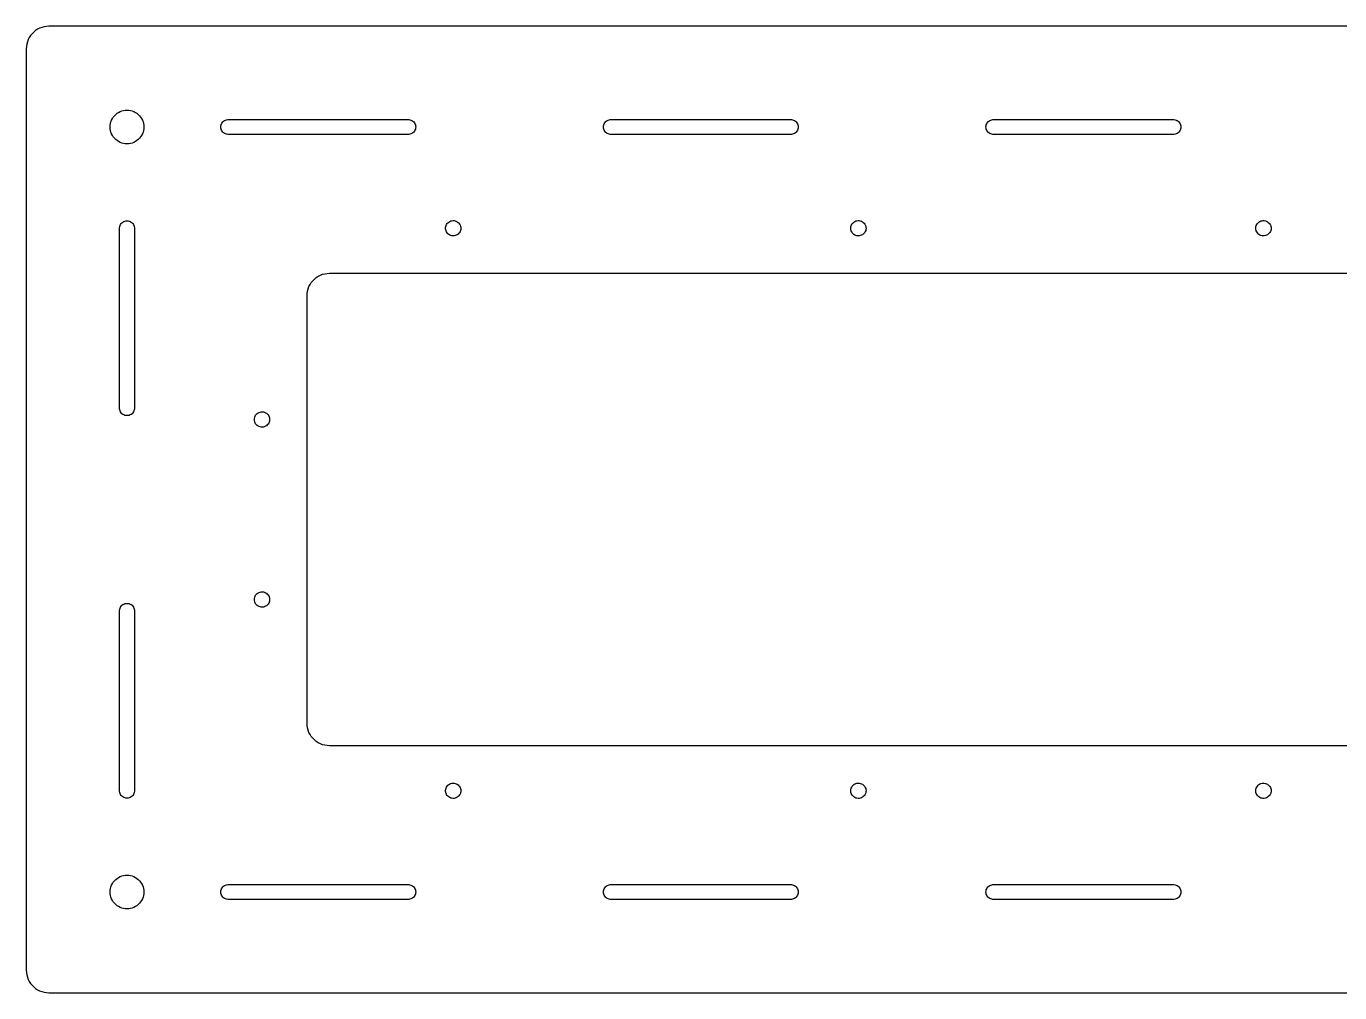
# Model space of a CAD drawing. Header units: metres. Extents: x -320 to 320, y -107 to 107.
# Drawn here: x -319.9 to -28, y -107.4 to 107.4 of the extents above; entities that cross this region are included whole.
import ezdxf

# ---------------------------------------------------------------- set-up
doc = ezdxf.new("R2010")
doc.units = ezdxf.units.M

msp = doc.modelspace()

# ---------------------------------------------------------------- linework, layer by layer
for p, q in [((-318.92, 105.314), (-319.205, 104.875)), ((-318.591, 105.721), (-318.92, 105.314)), ((-318.221, 106.091), (-318.591, 105.721)), ((-317.814, 106.42), (-318.221, 106.091)), ((-317.375, 106.705), (-317.814, 106.42)), ((-316.909, 106.943), (-317.375, 106.705)), ((-316.42, 107.13), (-316.909, 106.943)), ((-315.915, 107.266), (-316.42, 107.13)), ((-315.398, 107.348), (-315.915, 107.266)), ((-314.875, 107.375), (-315.398, 107.348)), ((314.875, 107.375), (-314.875, 107.375)), ((-319.848, 102.898), (-319.875, 102.375)), ((-319.875, 102.375), (-319.875, -102.375)), ((-319.766, 103.415), (-319.848, 102.898)), ((-319.63, 103.92), (-319.766, 103.415)), ((-319.443, 104.409), (-319.63, 103.92)), ((-319.205, 104.875), (-319.443, 104.409)), ((-300.287, 87.5092), (-300.009, 87.7868)), ((-300.009, 87.7868), (-299.704, 88.0338)), ((-299.704, 88.0338), (-299.375, 88.2476)), ((-299.375, 88.2476), (-299.025, 88.4258)), ((-299.025, 88.4258), (-298.659, 88.5665)), ((-298.659, 88.5665), (-298.28, 88.668)), ((-298.28, 88.668), (-297.892, 88.7294)), ((-297.892, 88.7294), (-297.5, 88.75)), ((-297.5, 88.75), (-297.108, 88.7294)), ((-297.108, 88.7294), (-296.72, 88.668)), ((-296.72, 88.668), (-296.341, 88.5665)), ((-296.341, 88.5665), (-295.975, 88.4258)), ((-295.975, 88.4258), (-295.625, 88.2476)), ((-295.625, 88.2476), (-295.296, 88.0338)), ((-295.296, 88.0338), (-294.991, 87.7868)), ((-294.991, 87.7868), (-294.713, 87.5092)), ((-301.25, 85), (-301.229, 85.392)), ((-301.229, 84.608), (-301.25, 85)), ((-301.229, 85.392), (-301.168, 85.7797)), ((-301.168, 85.7797), (-301.066, 86.1588)), ((-301.066, 86.1588), (-300.926, 86.5253)), ((-300.926, 86.5253), (-300.748, 86.875)), ((-300.748, 86.875), (-300.534, 87.2042)), ((-300.534, 87.2042), (-300.287, 87.5092)), ((-294.713, 87.5092), (-294.466, 87.2042)), ((-294.466, 87.2042), (-294.252, 86.875)), ((-294.252, 86.875), (-294.074, 86.5253)), ((-294.074, 86.5253), (-293.934, 86.1588)), ((-293.934, 86.1588), (-293.832, 85.7797)), ((-293.832, 85.7797), (-293.771, 85.392)), ((-293.771, 85.392), (-293.75, 85)), ((-293.75, 85), (-293.771, 84.608)), ((-276.65, 85), (-276.632, 85.2459)), ((-276.632, 84.7541), (-276.65, 85)), ((-276.632, 85.2459), (-276.577, 85.4863)), ((-276.577, 84.5137), (-276.632, 84.7541)), ((-276.577, 85.4863), (-276.487, 85.7159)), ((-276.487, 85.7159), (-276.363, 85.9295)), ((-276.363, 85.9295), (-276.21, 86.1223)), ((-276.21, 86.1223), (-276.029, 86.29)), ((-276.029, 86.29), (-275.825, 86.4289)), ((-275.825, 86.4289), (-275.603, 86.5359)), ((-275.603, 86.5359), (-275.367, 86.6086)), ((-275.367, 86.6086), (-275.123, 86.6454)), ((-275.123, 86.6454), (-234.877, 86.6454)), ((-234.877, 86.6454), (-234.633, 86.6086)), ((-234.633, 86.6086), (-234.397, 86.5359)), ((-234.397, 86.5359), (-234.175, 86.4289)), ((-234.175, 86.4289), (-233.971, 86.29)), ((-233.971, 86.29), (-233.79, 86.1223)), ((-233.79, 86.1223), (-233.637, 85.9295)), ((-233.637, 85.9295), (-233.513, 85.7159)), ((-233.513, 85.7159), (-233.423, 85.4863)), ((-233.423, 85.4863), (-233.368, 85.2459)), ((-233.368, 84.7541), (-233.423, 84.5137)), ((-233.368, 85.2459), (-233.35, 85)), ((-233.35, 85), (-233.368, 84.7541)), ((-191.65, 85), (-191.632, 85.2459)), ((-191.632, 84.7541), (-191.65, 85)), ((-191.632, 85.2459), (-191.577, 85.4863)), ((-191.577, 84.5137), (-191.632, 84.7541)), ((-191.577, 85.4863), (-191.487, 85.7159)), ((-191.487, 85.7159), (-191.363, 85.9295)), ((-191.363, 85.9295), (-191.21, 86.1223)), ((-191.21, 86.1223), (-191.029, 86.29)), ((-191.029, 86.29), (-190.825, 86.4289)), ((-190.825, 86.4289), (-190.603, 86.5359)), ((-190.603, 86.5359), (-190.367, 86.6086)), ((-190.367, 86.6086), (-190.123, 86.6454)), ((-190.123, 86.6454), (-149.877, 86.6454)), ((-149.877, 86.6454), (-149.633, 86.6086)), ((-149.633, 86.6086), (-149.397, 86.5359)), ((-149.397, 86.5359), (-149.175, 86.4289)), ((-149.175, 86.4289), (-148.971, 86.29)), ((-148.971, 86.29), (-148.79, 86.1223)), ((-148.79, 86.1223), (-148.637, 85.9295)), ((-148.637, 85.9295), (-148.513, 85.7159)), ((-148.513, 85.7159), (-148.423, 85.4863)), ((-148.423, 85.4863), (-148.368, 85.2459)), ((-148.368, 84.7541), (-148.423, 84.5137)), ((-148.368, 85.2459), (-148.35, 85)), ((-148.35, 85), (-148.368, 84.7541)), ((-106.65, 85), (-106.632, 85.2459)), ((-106.632, 84.7541), (-106.65, 85)), ((-106.632, 85.2459), (-106.577, 85.4863)), ((-106.577, 84.5137), (-106.632, 84.7541)), ((-106.577, 85.4863), (-106.487, 85.7159)), ((-106.487, 85.7159), (-106.363, 85.9295)), ((-106.363, 85.9295), (-106.21, 86.1223)), ((-106.21, 86.1223), (-106.029, 86.29)), ((-106.029, 86.29), (-105.825, 86.4289)), ((-105.825, 86.4289), (-105.603, 86.5359)), ((-105.603, 86.5359), (-105.367, 86.6086)), ((-105.367, 86.6086), (-105.123, 86.6454)), ((-105.123, 86.6454), (-64.8767, 86.6454)), ((-64.8767, 86.6454), (-64.6328, 86.6086)), ((-64.6328, 86.6086), (-64.3972, 86.5359)), ((-64.3972, 86.5359), (-64.175, 86.4289)), ((-64.175, 86.4289), (-63.9712, 86.29)), ((-63.9712, 86.29), (-63.7905, 86.1223)), ((-63.7905, 86.1223), (-63.6367, 85.9295)), ((-63.6367, 85.9295), (-63.5134, 85.7159)), ((-63.5134, 85.7159), (-63.4233, 85.4863)), ((-63.4233, 85.4863), (-63.3684, 85.2459)), ((-63.3684, 84.7541), (-63.4233, 84.5137)), ((-63.3684, 85.2459), (-63.35, 85)), ((-63.35, 85), (-63.3684, 84.7541)), ((-301.168, 84.2203), (-301.229, 84.608)), ((-301.066, 83.8412), (-301.168, 84.2203)), ((-300.926, 83.4747), (-301.066, 83.8412)), ((-300.748, 83.125), (-300.926, 83.4747)), ((-300.534, 82.7958), (-300.748, 83.125)), ((-300.287, 82.4908), (-300.534, 82.7958)), ((-300.009, 82.2132), (-300.287, 82.4908)), ((-299.704, 81.9662), (-300.009, 82.2132)), ((-299.375, 81.7524), (-299.704, 81.9662)), ((-299.025, 81.5742), (-299.375, 81.7524)), ((-295.625, 81.7524), (-295.975, 81.5742)), ((-295.296, 81.9662), (-295.625, 81.7524)), ((-294.991, 82.2132), (-295.296, 81.9662)), ((-294.713, 82.4908), (-294.991, 82.2132)), ((-294.466, 82.7958), (-294.713, 82.4908)), ((-294.252, 83.125), (-294.466, 82.7958)), ((-294.074, 83.4747), (-294.252, 83.125)), ((-293.934, 83.8412), (-294.074, 83.4747)), ((-293.832, 84.2203), (-293.934, 83.8412)), ((-293.771, 84.608), (-293.832, 84.2203)), ((-276.487, 84.2841), (-276.577, 84.5137)), ((-276.363, 84.0705), (-276.487, 84.2841)), ((-276.21, 83.8777), (-276.363, 84.0705)), ((-276.029, 83.71), (-276.21, 83.8777)), ((-275.825, 83.5711), (-276.029, 83.71)), ((-275.603, 83.4641), (-275.825, 83.5711)), ((-275.367, 83.3914), (-275.603, 83.4641)), ((-275.123, 83.3546), (-275.367, 83.3914)), ((-234.877, 83.3546), (-275.123, 83.3546)), ((-234.633, 83.3914), (-234.877, 83.3546)), ((-234.397, 83.4641), (-234.633, 83.3914)), ((-234.175, 83.5711), (-234.397, 83.4641)), ((-233.971, 83.71), (-234.175, 83.5711)), ((-233.79, 83.8777), (-233.971, 83.71)), ((-233.637, 84.0705), (-233.79, 83.8777)), ((-233.513, 84.2841), (-233.637, 84.0705)), ((-233.423, 84.5137), (-233.513, 84.2841)), ((-191.487, 84.2841), (-191.577, 84.5137)), ((-191.363, 84.0705), (-191.487, 84.2841)), ((-191.21, 83.8777), (-191.363, 84.0705)), ((-191.029, 83.71), (-191.21, 83.8777)), ((-190.825, 83.5711), (-191.029, 83.71)), ((-190.603, 83.4641), (-190.825, 83.5711)), ((-190.367, 83.3914), (-190.603, 83.4641)), ((-190.123, 83.3546), (-190.367, 83.3914)), ((-149.877, 83.3546), (-190.123, 83.3546)), ((-149.633, 83.3914), (-149.877, 83.3546)), ((-149.397, 83.4641), (-149.633, 83.3914)), ((-149.175, 83.5711), (-149.397, 83.4641)), ((-148.971, 83.71), (-149.175, 83.5711)), ((-148.79, 83.8777), (-148.971, 83.71)), ((-148.637, 84.0705), (-148.79, 83.8777)), ((-148.513, 84.2841), (-148.637, 84.0705)), ((-148.423, 84.5137), (-148.513, 84.2841)), ((-106.487, 84.2841), (-106.577, 84.5137)), ((-106.363, 84.0705), (-106.487, 84.2841)), ((-106.21, 83.8777), (-106.363, 84.0705)), ((-106.029, 83.71), (-106.21, 83.8777)), ((-105.825, 83.5711), (-106.029, 83.71)), ((-105.603, 83.4641), (-105.825, 83.5711)), ((-105.367, 83.3914), (-105.603, 83.4641)), ((-105.123, 83.3546), (-105.367, 83.3914)), ((-64.8767, 83.3546), (-105.123, 83.3546)), ((-64.6328, 83.3914), (-64.8767, 83.3546)), ((-64.3972, 83.4641), (-64.6328, 83.3914)), ((-64.175, 83.5711), (-64.3972, 83.4641)), ((-63.9712, 83.71), (-64.175, 83.5711)), ((-63.7905, 83.8777), (-63.9712, 83.71)), ((-63.6367, 84.0705), (-63.7905, 83.8777)), ((-63.5134, 84.2841), (-63.6367, 84.0705)), ((-63.4233, 84.5137), (-63.5134, 84.2841)), ((-298.659, 81.4335), (-299.025, 81.5742)), ((-298.28, 81.3319), (-298.659, 81.4335)), ((-297.892, 81.2705), (-298.28, 81.3319)), ((-297.5, 81.25), (-297.892, 81.2705)), ((-297.108, 81.2705), (-297.5, 81.25)), ((-296.72, 81.3319), (-297.108, 81.2705)), ((-296.341, 81.4335), (-296.72, 81.3319)), ((-295.975, 81.5742), (-296.341, 81.4335)), ((-299.145, 62.6233), (-299.109, 62.8672)), ((-299.145, 22.3767), (-299.145, 62.6233)), ((-299.109, 62.8672), (-299.036, 63.1028)), ((-299.036, 63.1028), (-298.929, 63.325)), ((-298.929, 63.325), (-298.79, 63.5287)), ((-298.79, 63.5287), (-298.622, 63.7095)), ((-298.622, 63.7095), (-298.429, 63.8633)), ((-298.429, 63.8633), (-298.216, 63.9866)), ((-298.216, 63.9866), (-297.986, 64.0767)), ((-297.986, 64.0767), (-297.746, 64.1316)), ((-297.746, 64.1316), (-297.5, 64.15)), ((-297.5, 64.15), (-297.254, 64.1316)), ((-297.254, 64.1316), (-297.014, 64.0767)), ((-297.014, 64.0767), (-296.784, 63.9866)), ((-296.784, 63.9866), (-296.571, 63.8633)), ((-296.571, 63.8633), (-296.378, 63.7095)), ((-296.378, 63.7095), (-296.21, 63.5287)), ((-296.21, 63.5287), (-296.071, 63.325)), ((-296.071, 63.325), (-295.964, 63.1028)), ((-295.964, 63.1028), (-295.891, 62.8672)), ((-295.891, 62.8672), (-295.855, 62.6233)), ((-295.855, 62.6233), (-295.855, 22.3767)), ((-226.695, 62.6241), (-226.659, 62.8696)), ((-226.695, 62.3759), (-226.695, 62.6241)), ((-226.659, 62.1304), (-226.695, 62.3759)), ((-226.659, 62.8696), (-226.588, 63.1073)), ((-226.588, 61.8927), (-226.659, 62.1304)), ((-226.588, 63.1073), (-226.482, 63.332)), ((-226.482, 61.668), (-226.588, 61.8927)), ((-226.482, 63.332), (-226.346, 63.539)), ((-226.346, 61.461), (-226.482, 61.668)), ((-226.346, 63.539), (-226.18, 63.7238)), ((-226.18, 61.2762), (-226.346, 61.461)), ((-226.18, 63.7238), (-225.989, 63.8826)), ((-225.989, 63.8826), (-225.777, 64.0119)), ((-225.777, 64.0119), (-225.549, 64.1089)), ((-225.549, 64.1089), (-225.309, 64.1717)), ((-225.309, 64.1717), (-225.062, 64.1989)), ((-225.062, 64.1989), (-224.814, 64.1898)), ((-224.814, 64.1898), (-224.57, 64.1447)), ((-224.57, 64.1447), (-224.335, 64.0646)), ((-224.335, 64.0646), (-224.114, 63.9511)), ((-224.114, 63.9511), (-223.913, 63.8067)), ((-223.913, 63.8067), (-223.734, 63.6344)), ((-223.734, 61.3656), (-223.913, 61.1933)), ((-223.734, 63.6344), (-223.582, 63.438)), ((-223.582, 61.562), (-223.734, 61.3656)), ((-223.582, 63.438), (-223.461, 63.2216)), ((-223.461, 61.7784), (-223.582, 61.562)), ((-223.461, 63.2216), (-223.372, 62.9898)), ((-223.372, 62.0102), (-223.461, 61.7784)), ((-223.372, 62.9898), (-223.318, 62.7475)), ((-223.318, 62.2525), (-223.372, 62.0102)), ((-223.318, 62.7475), (-223.3, 62.5)), ((-223.3, 62.5), (-223.318, 62.2525)), ((-136.695, 62.6241), (-136.659, 62.8696)), ((-136.695, 62.3759), (-136.695, 62.6241)), ((-136.659, 62.1304), (-136.695, 62.3759)), ((-136.659, 62.8696), (-136.588, 63.1073)), ((-136.588, 61.8927), (-136.659, 62.1304)), ((-136.588, 63.1073), (-136.482, 63.332)), ((-136.482, 61.668), (-136.588, 61.8927)), ((-136.482, 63.332), (-136.346, 63.539)), ((-136.346, 61.461), (-136.482, 61.668)), ((-136.346, 63.539), (-136.18, 63.7238)), ((-136.18, 61.2762), (-136.346, 61.461)), ((-136.18, 63.7238), (-135.989, 63.8826)), ((-135.989, 63.8826), (-135.777, 64.0119)), ((-135.777, 64.0119), (-135.549, 64.1089)), ((-135.549, 64.1089), (-135.309, 64.1717)), ((-135.309, 64.1717), (-135.062, 64.1989)), ((-135.062, 64.1989), (-134.814, 64.1898)), ((-134.814, 64.1898), (-134.57, 64.1447)), ((-134.57, 64.1447), (-134.335, 64.0646)), ((-134.335, 64.0646), (-134.114, 63.9511)), ((-134.114, 63.9511), (-133.913, 63.8067)), ((-133.913, 63.8067), (-133.734, 63.6344)), ((-133.734, 61.3656), (-133.913, 61.1933)), ((-133.734, 63.6344), (-133.582, 63.438)), ((-133.582, 61.562), (-133.734, 61.3656)), ((-133.582, 63.438), (-133.461, 63.2216)), ((-133.461, 61.7784), (-133.582, 61.562)), ((-133.461, 63.2216), (-133.372, 62.9898)), ((-133.372, 62.0102), (-133.461, 61.7784)), ((-133.372, 62.9898), (-133.318, 62.7475)), ((-133.318, 62.2525), (-133.372, 62.0102)), ((-133.318, 62.7475), (-133.3, 62.5)), ((-133.3, 62.5), (-133.318, 62.2525)), ((-46.6955, 62.6241), (-46.6593, 62.8696)), ((-46.6955, 62.3759), (-46.6955, 62.6241)), ((-46.6593, 62.1304), (-46.6955, 62.3759)), ((-46.6593, 62.8696), (-46.5878, 63.1073)), ((-46.5878, 61.8927), (-46.6593, 62.1304)), ((-46.5878, 63.1073), (-46.4825, 63.332)), ((-46.4825, 61.668), (-46.5878, 61.8927)), ((-46.4825, 63.332), (-46.3455, 63.539)), ((-46.3455, 61.461), (-46.4825, 61.668)), ((-46.3455, 63.539), (-46.1799, 63.7238)), ((-46.1799, 61.2762), (-46.3455, 61.461)), ((-46.1799, 63.7238), (-45.9892, 63.8826)), ((-45.9892, 63.8826), (-45.7773, 64.0119)), ((-45.7773, 64.0119), (-45.5489, 64.1089)), ((-45.5489, 64.1089), (-45.3088, 64.1717)), ((-45.3088, 64.1717), (-45.0621, 64.1989)), ((-45.0621, 64.1989), (-44.8141, 64.1898)), ((-44.8141, 64.1898), (-44.57, 64.1447)), ((-44.57, 64.1447), (-44.3351, 64.0646)), ((-44.3351, 64.0646), (-44.1144, 63.9511)), ((-44.1144, 63.9511), (-43.9126, 63.8067)), ((-43.9126, 63.8067), (-43.7339, 63.6344)), ((-43.7339, 61.3656), (-43.9126, 61.1933)), ((-43.7339, 63.6344), (-43.5822, 63.438)), ((-43.5822, 61.562), (-43.7339, 61.3656)), ((-43.5822, 63.438), (-43.4607, 63.2216)), ((-43.4607, 61.7784), (-43.5822, 61.562)), ((-43.4607, 63.2216), (-43.3721, 62.9898)), ((-43.3721, 62.0102), (-43.4607, 61.7784)), ((-43.3721, 62.9898), (-43.3181, 62.7475)), ((-43.3181, 62.2525), (-43.3721, 62.0102)), ((-43.3181, 62.7475), (-43.3, 62.5)), ((-43.3, 62.5), (-43.3181, 62.2525)), ((-225.989, 61.1174), (-226.18, 61.2762)), ((-225.777, 60.9881), (-225.989, 61.1174)), ((-225.549, 60.8911), (-225.777, 60.9881)), ((-225.309, 60.8283), (-225.549, 60.8911)), ((-225.062, 60.8011), (-225.309, 60.8283)), ((-224.814, 60.8102), (-225.062, 60.8011)), ((-224.57, 60.8553), (-224.814, 60.8102)), ((-224.335, 60.9354), (-224.57, 60.8553)), ((-224.114, 61.0489), (-224.335, 60.9354)), ((-223.913, 61.1933), (-224.114, 61.0489)), ((-135.989, 61.1174), (-136.18, 61.2762)), ((-135.777, 60.9881), (-135.989, 61.1174)), ((-135.549, 60.8911), (-135.777, 60.9881)), ((-135.309, 60.8283), (-135.549, 60.8911)), ((-135.062, 60.8011), (-135.309, 60.8283)), ((-134.814, 60.8102), (-135.062, 60.8011)), ((-134.57, 60.8553), (-134.814, 60.8102)), ((-134.335, 60.9354), (-134.57, 60.8553)), ((-134.114, 61.0489), (-134.335, 60.9354)), ((-133.913, 61.1933), (-134.114, 61.0489)), ((-45.9892, 61.1174), (-46.1799, 61.2762)), ((-45.7773, 60.9881), (-45.9892, 61.1174)), ((-45.5489, 60.8911), (-45.7773, 60.9881)), ((-45.3088, 60.8283), (-45.5489, 60.8911)), ((-45.0621, 60.8011), (-45.3088, 60.8283)), ((-44.8141, 60.8102), (-45.0621, 60.8011)), ((-44.57, 60.8553), (-44.8141, 60.8102)), ((-44.3351, 60.9354), (-44.57, 60.8553)), ((-44.1144, 61.0489), (-44.3351, 60.9354)), ((-43.9126, 61.1933), (-44.1144, 61.0489)), ((-257.068, 49.5337), (-256.83, 50)), ((-256.83, 50), (-256.545, 50.4389)), ((-256.545, 50.4389), (-256.216, 50.8457)), ((-256.216, 50.8457), (-255.846, 51.2157)), ((-255.846, 51.2157), (-255.439, 51.5451)), ((-255.439, 51.5451), (-255, 51.8301)), ((-255, 51.8301), (-254.534, 52.0677)), ((-254.534, 52.0677), (-254.045, 52.2553)), ((-254.045, 52.2553), (-253.54, 52.3907)), ((-253.54, 52.3907), (-253.023, 52.4726)), ((-253.023, 52.4726), (-252.5, 52.5)), ((-252.5, 52.5), (252.5, 52.5)), ((-257.5, 47.5), (-257.473, 48.0226)), ((-257.5, -47.5), (-257.5, 47.5)), ((-257.473, 48.0226), (-257.391, 48.5396)), ((-257.391, 48.5396), (-257.255, 49.0451)), ((-257.255, 49.0451), (-257.068, 49.5337)), ((-299.109, 22.1328), (-299.145, 22.3767)), ((-299.036, 21.8972), (-299.109, 22.1328)), ((-298.929, 21.675), (-299.036, 21.8972)), ((-298.79, 21.4712), (-298.929, 21.675)), ((-298.622, 21.2905), (-298.79, 21.4712)), ((-298.429, 21.1367), (-298.622, 21.2905)), ((-298.216, 21.0134), (-298.429, 21.1367)), ((-297.986, 20.9233), (-298.216, 21.0134)), ((-297.746, 20.8684), (-297.986, 20.9233)), ((-297.5, 20.85), (-297.746, 20.8684)), ((-297.254, 20.8684), (-297.5, 20.85)), ((-297.014, 20.9233), (-297.254, 20.8684)), ((-296.784, 21.0134), (-297.014, 20.9233)), ((-296.571, 21.1367), (-296.784, 21.0134)), ((-296.378, 21.2905), (-296.571, 21.1367)), ((-296.21, 21.4712), (-296.378, 21.2905)), ((-296.071, 21.675), (-296.21, 21.4712)), ((-295.964, 21.8972), (-296.071, 21.675)), ((-295.891, 22.1328), (-295.964, 21.8972)), ((-295.855, 22.3767), (-295.891, 22.1328)), ((-269.182, 20.2475), (-269.128, 20.4898)), ((-269.128, 20.4898), (-269.039, 20.7216)), ((-269.039, 20.7216), (-268.918, 20.938)), ((-268.918, 20.938), (-268.766, 21.1344)), ((-268.766, 21.1344), (-268.587, 21.3067)), ((-268.587, 21.3067), (-268.386, 21.4511)), ((-268.386, 21.4511), (-268.165, 21.5646)), ((-268.165, 21.5646), (-267.93, 21.6447)), ((-267.93, 21.6447), (-267.686, 21.6898)), ((-267.686, 21.6898), (-267.438, 21.6989)), ((-267.438, 21.6989), (-267.191, 21.6717)), ((-267.191, 21.6717), (-266.951, 21.6089)), ((-266.951, 21.6089), (-266.723, 21.5119)), ((-266.723, 21.5119), (-266.511, 21.3826)), ((-266.511, 21.3826), (-266.32, 21.2238)), ((-266.32, 21.2238), (-266.154, 21.039)), ((-266.154, 21.039), (-266.018, 20.832)), ((-266.018, 20.832), (-265.912, 20.6073)), ((-265.912, 20.6073), (-265.841, 20.3696)), ((-269.2, 20), (-269.182, 20.2475)), ((-269.182, 19.7525), (-269.2, 20)), ((-269.128, 19.5102), (-269.182, 19.7525)), ((-269.039, 19.2784), (-269.128, 19.5102)), ((-268.918, 19.062), (-269.039, 19.2784)), ((-268.766, 18.8656), (-268.918, 19.062)), ((-268.587, 18.6933), (-268.766, 18.8656)), ((-268.386, 18.5489), (-268.587, 18.6933)), ((-268.165, 18.4354), (-268.386, 18.5489)), ((-267.93, 18.3553), (-268.165, 18.4354)), ((-267.686, 18.3102), (-267.93, 18.3553)), ((-267.438, 18.3011), (-267.686, 18.3102)), ((-267.191, 18.3283), (-267.438, 18.3011)), ((-266.951, 18.3911), (-267.191, 18.3283)), ((-266.723, 18.4881), (-266.951, 18.3911)), ((-266.511, 18.6174), (-266.723, 18.4881)), ((-266.32, 18.7762), (-266.511, 18.6174)), ((-266.154, 18.961), (-266.32, 18.7762)), ((-266.018, 19.168), (-266.154, 18.961)), ((-265.912, 19.3927), (-266.018, 19.168)), ((-265.841, 19.6304), (-265.912, 19.3927)), ((-265.841, 20.3696), (-265.805, 20.1241)), ((-265.805, 19.8759), (-265.841, 19.6304)), ((-265.805, 20.1241), (-265.805, 19.8759)), ((-269.2, -20), (-269.182, -19.7525)), ((-269.182, -20.2475), (-269.2, -20)), ((-269.182, -19.7525), (-269.128, -19.5102)), ((-269.128, -20.4898), (-269.182, -20.2475)), ((-269.128, -19.5102), (-269.039, -19.2784)), ((-269.039, -19.2784), (-268.918, -19.062)), ((-268.918, -19.062), (-268.766, -18.8656)), ((-268.766, -18.8656), (-268.587, -18.6933)), ((-268.587, -18.6933), (-268.386, -18.5489)), ((-268.386, -18.5489), (-268.165, -18.4354)), ((-268.165, -18.4354), (-267.93, -18.3553)), ((-267.93, -18.3553), (-267.686, -18.3102)), ((-267.686, -18.3102), (-267.438, -18.3011)), ((-267.438, -18.3011), (-267.191, -18.3283)), ((-267.191, -18.3283), (-266.951, -18.3911)), ((-266.951, -18.3911), (-266.723, -18.4881)), ((-266.723, -18.4881), (-266.511, -18.6174)), ((-266.511, -18.6174), (-266.32, -18.7762)), ((-266.32, -18.7762), (-266.154, -18.961)), ((-266.154, -18.961), (-266.018, -19.168)), ((-266.018, -19.168), (-265.912, -19.3927)), ((-265.912, -19.3927), (-265.841, -19.6304)), ((-265.841, -20.3696), (-265.912, -20.6073)), ((-265.841, -19.6304), (-265.805, -19.8759)), ((-265.805, -20.1241), (-265.841, -20.3696)), ((-265.805, -19.8759), (-265.805, -20.1241)), ((-299.145, -22.3767), (-299.109, -22.1328)), ((-299.145, -62.6233), (-299.145, -22.3767)), ((-299.109, -22.1328), (-299.036, -21.8972)), ((-299.036, -21.8972), (-298.929, -21.675)), ((-298.929, -21.675), (-298.79, -21.4712)), ((-298.79, -21.4712), (-298.622, -21.2905)), ((-298.622, -21.2905), (-298.429, -21.1367)), ((-298.429, -21.1367), (-298.216, -21.0134)), ((-298.216, -21.0134), (-297.986, -20.9233)), ((-297.986, -20.9233), (-297.746, -20.8684)), ((-297.746, -20.8684), (-297.5, -20.85)), ((-297.5, -20.85), (-297.254, -20.8684)), ((-297.254, -20.8684), (-297.014, -20.9233)), ((-297.014, -20.9233), (-296.784, -21.0134)), ((-296.784, -21.0134), (-296.571, -21.1367)), ((-296.571, -21.1367), (-296.378, -21.2905)), ((-296.378, -21.2905), (-296.21, -21.4712)), ((-296.21, -21.4712), (-296.071, -21.675)), ((-296.071, -21.675), (-295.964, -21.8972)), ((-295.964, -21.8972), (-295.891, -22.1328)), ((-295.891, -22.1328), (-295.855, -22.3767)), ((-295.855, -22.3767), (-295.855, -62.6233)), ((-269.039, -20.7216), (-269.128, -20.4898)), ((-268.918, -20.938), (-269.039, -20.7216)), ((-268.766, -21.1344), (-268.918, -20.938)), ((-268.587, -21.3067), (-268.766, -21.1344)), ((-268.386, -21.4511), (-268.587, -21.3067)), ((-268.165, -21.5646), (-268.386, -21.4511)), ((-267.93, -21.6447), (-268.165, -21.5646)), ((-267.686, -21.6898), (-267.93, -21.6447)), ((-267.438, -21.6989), (-267.686, -21.6898)), ((-267.191, -21.6717), (-267.438, -21.6989)), ((-266.951, -21.6089), (-267.191, -21.6717)), ((-266.723, -21.5119), (-266.951, -21.6089)), ((-266.511, -21.3826), (-266.723, -21.5119)), ((-266.32, -21.2238), (-266.511, -21.3826)), ((-266.154, -21.039), (-266.32, -21.2238)), ((-266.018, -20.832), (-266.154, -21.039)), ((-265.912, -20.6073), (-266.018, -20.832)), ((-257.473, -48.0226), (-257.5, -47.5)), ((-257.391, -48.5396), (-257.473, -48.0226)), ((-257.255, -49.0451), (-257.391, -48.5396)), ((-257.068, -49.5337), (-257.255, -49.0451)), ((-256.83, -50), (-257.068, -49.5337)), ((-256.545, -50.4389), (-256.83, -50)), ((-256.216, -50.8457), (-256.545, -50.4389)), ((-255.846, -51.2157), (-256.216, -50.8457)), ((-255.439, -51.5451), (-255.846, -51.2157)), ((-255, -51.8301), (-255.439, -51.5451)), ((-254.534, -52.0677), (-255, -51.8301)), ((-254.045, -52.2553), (-254.534, -52.0677)), ((-253.54, -52.3907), (-254.045, -52.2553)), ((-253.023, -52.4726), (-253.54, -52.3907)), ((-252.5, -52.5), (-253.023, -52.4726)), ((252.5, -52.5), (-252.5, -52.5)), ((-226.346, -61.461), (-226.18, -61.2762)), ((-226.18, -61.2762), (-225.989, -61.1174)), ((-225.989, -61.1174), (-225.777, -60.9881)), ((-225.777, -60.9881), (-225.549, -60.8911)), ((-225.549, -60.8911), (-225.309, -60.8283)), ((-225.309, -60.8283), (-225.062, -60.8011)), ((-225.062, -60.8011), (-224.814, -60.8102)), ((-224.814, -60.8102), (-224.57, -60.8553)), ((-224.57, -60.8553), (-224.335, -60.9354)), ((-224.335, -60.9354), (-224.114, -61.0489)), ((-224.114, -61.0489), (-223.913, -61.1933)), ((-223.913, -61.1933), (-223.734, -61.3656)), ((-136.346, -61.461), (-136.18, -61.2762)), ((-136.18, -61.2762), (-135.989, -61.1174)), ((-135.989, -61.1174), (-135.777, -60.9881)), ((-135.777, -60.9881), (-135.549, -60.8911)), ((-135.549, -60.8911), (-135.309, -60.8283)), ((-135.309, -60.8283), (-135.062, -60.8011)), ((-135.062, -60.8011), (-134.814, -60.8102)), ((-134.814, -60.8102), (-134.57, -60.8553)), ((-134.57, -60.8553), (-134.335, -60.9354)), ((-134.335, -60.9354), (-134.114, -61.0489)), ((-134.114, -61.0489), (-133.913, -61.1933)), ((-133.913, -61.1933), (-133.734, -61.3656)), ((-46.3455, -61.461), (-46.1799, -61.2762)), ((-46.1799, -61.2762), (-45.9892, -61.1174)), ((-45.9892, -61.1174), (-45.7773, -60.9881)), ((-45.7773, -60.9881), (-45.5489, -60.8911)), ((-45.5489, -60.8911), (-45.3088, -60.8283)), ((-45.3088, -60.8283), (-45.0621, -60.8011)), ((-45.0621, -60.8011), (-44.8141, -60.8102)), ((-44.8141, -60.8102), (-44.57, -60.8553)), ((-44.57, -60.8553), (-44.3351, -60.9354)), ((-44.3351, -60.9354), (-44.1144, -61.0489)), ((-44.1144, -61.0489), (-43.9126, -61.1933)), ((-43.9126, -61.1933), (-43.7339, -61.3656)), ((-299.109, -62.8672), (-299.145, -62.6233)), ((-299.036, -63.1028), (-299.109, -62.8672)), ((-298.929, -63.325), (-299.036, -63.1028)), ((-298.79, -63.5287), (-298.929, -63.325)), ((-298.622, -63.7095), (-298.79, -63.5287)), ((-298.429, -63.8633), (-298.622, -63.7095)), ((-298.216, -63.9866), (-298.429, -63.8633)), ((-297.986, -64.0767), (-298.216, -63.9866)), ((-297.746, -64.1316), (-297.986, -64.0767)), ((-297.5, -64.15), (-297.746, -64.1316)), ((-297.254, -64.1316), (-297.5, -64.15)), ((-297.014, -64.0767), (-297.254, -64.1316)), ((-296.784, -63.9866), (-297.014, -64.0767)), ((-296.571, -63.8633), (-296.784, -63.9866)), ((-296.378, -63.7095), (-296.571, -63.8633)), ((-296.21, -63.5287), (-296.378, -63.7095)), ((-296.071, -63.325), (-296.21, -63.5287)), ((-295.964, -63.1028), (-296.071, -63.325)), ((-295.891, -62.8672), (-295.964, -63.1028)), ((-295.855, -62.6233), (-295.891, -62.8672)), ((-226.695, -62.3759), (-226.659, -62.1304)), ((-226.695, -62.6241), (-226.695, -62.3759)), ((-226.659, -62.8696), (-226.695, -62.6241)), ((-226.659, -62.1304), (-226.588, -61.8927)), ((-226.588, -63.1073), (-226.659, -62.8696)), ((-226.588, -61.8927), (-226.482, -61.668)), ((-226.482, -63.332), (-226.588, -63.1073)), ((-226.482, -61.668), (-226.346, -61.461)), ((-226.346, -63.539), (-226.482, -63.332)), ((-226.18, -63.7238), (-226.346, -63.539)), ((-225.989, -63.8826), (-226.18, -63.7238)), ((-225.777, -64.0119), (-225.989, -63.8826)), ((-225.549, -64.1089), (-225.777, -64.0119)), ((-225.309, -64.1717), (-225.549, -64.1089)), ((-225.062, -64.1989), (-225.309, -64.1717)), ((-224.814, -64.1898), (-225.062, -64.1989)), ((-224.57, -64.1447), (-224.814, -64.1898)), ((-224.335, -64.0646), (-224.57, -64.1447)), ((-224.114, -63.9511), (-224.335, -64.0646)), ((-223.913, -63.8067), (-224.114, -63.9511)), ((-223.734, -63.6344), (-223.913, -63.8067)), ((-223.734, -61.3656), (-223.582, -61.562)), ((-223.582, -63.438), (-223.734, -63.6344)), ((-223.582, -61.562), (-223.461, -61.7784)), ((-223.461, -63.2216), (-223.582, -63.438)), ((-223.461, -61.7784), (-223.372, -62.0102)), ((-223.372, -62.9898), (-223.461, -63.2216)), ((-223.372, -62.0102), (-223.318, -62.2525)), ((-223.318, -62.7475), (-223.372, -62.9898)), ((-223.318, -62.2525), (-223.3, -62.5)), ((-223.3, -62.5), (-223.318, -62.7475)), ((-136.695, -62.3759), (-136.659, -62.1304)), ((-136.695, -62.6241), (-136.695, -62.3759)), ((-136.659, -62.8696), (-136.695, -62.6241)), ((-136.659, -62.1304), (-136.588, -61.8927)), ((-136.588, -63.1073), (-136.659, -62.8696)), ((-136.588, -61.8927), (-136.482, -61.668)), ((-136.482, -63.332), (-136.588, -63.1073)), ((-136.482, -61.668), (-136.346, -61.461)), ((-136.346, -63.539), (-136.482, -63.332)), ((-136.18, -63.7238), (-136.346, -63.539)), ((-135.989, -63.8826), (-136.18, -63.7238)), ((-135.777, -64.0119), (-135.989, -63.8826)), ((-135.549, -64.1089), (-135.777, -64.0119)), ((-135.309, -64.1717), (-135.549, -64.1089)), ((-135.062, -64.1989), (-135.309, -64.1717)), ((-134.814, -64.1898), (-135.062, -64.1989)), ((-134.57, -64.1447), (-134.814, -64.1898)), ((-134.335, -64.0646), (-134.57, -64.1447)), ((-134.114, -63.9511), (-134.335, -64.0646)), ((-133.913, -63.8067), (-134.114, -63.9511)), ((-133.734, -63.6344), (-133.913, -63.8067)), ((-133.734, -61.3656), (-133.582, -61.562)), ((-133.582, -63.438), (-133.734, -63.6344)), ((-133.582, -61.562), (-133.461, -61.7784)), ((-133.461, -63.2216), (-133.582, -63.438)), ((-133.461, -61.7784), (-133.372, -62.0102)), ((-133.372, -62.9898), (-133.461, -63.2216)), ((-133.372, -62.0102), (-133.318, -62.2525)), ((-133.318, -62.7475), (-133.372, -62.9898)), ((-133.318, -62.2525), (-133.3, -62.5)), ((-133.3, -62.5), (-133.318, -62.7475)), ((-46.6955, -62.3759), (-46.6593, -62.1304)), ((-46.6955, -62.6241), (-46.6955, -62.3759)), ((-46.6593, -62.8696), (-46.6955, -62.6241)), ((-46.6593, -62.1304), (-46.5878, -61.8927)), ((-46.5878, -63.1073), (-46.6593, -62.8696)), ((-46.5878, -61.8927), (-46.4825, -61.668)), ((-46.4825, -63.332), (-46.5878, -63.1073)), ((-46.4825, -61.668), (-46.3455, -61.461)), ((-46.3455, -63.539), (-46.4825, -63.332)), ((-46.1799, -63.7238), (-46.3455, -63.539)), ((-45.9892, -63.8826), (-46.1799, -63.7238)), ((-45.7773, -64.0119), (-45.9892, -63.8826)), ((-45.5489, -64.1089), (-45.7773, -64.0119)), ((-45.3088, -64.1717), (-45.5489, -64.1089)), ((-45.0621, -64.1989), (-45.3088, -64.1717)), ((-44.8141, -64.1898), (-45.0621, -64.1989)), ((-44.57, -64.1447), (-44.8141, -64.1898)), ((-44.3351, -64.0646), (-44.57, -64.1447)), ((-44.1144, -63.9511), (-44.3351, -64.0646)), ((-43.9126, -63.8067), (-44.1144, -63.9511)), ((-43.7339, -63.6344), (-43.9126, -63.8067)), ((-43.7339, -61.3656), (-43.5822, -61.562)), ((-43.5822, -63.438), (-43.7339, -63.6344)), ((-43.5822, -61.562), (-43.4607, -61.7784)), ((-43.4607, -63.2216), (-43.5822, -63.438)), ((-43.4607, -61.7784), (-43.3721, -62.0102)), ((-43.3721, -62.9898), (-43.4607, -63.2216)), ((-43.3721, -62.0102), (-43.3181, -62.2525)), ((-43.3181, -62.7475), (-43.3721, -62.9898)), ((-43.3181, -62.2525), (-43.3, -62.5)), ((-43.3, -62.5), (-43.3181, -62.7475)), ((-299.375, -81.7524), (-299.025, -81.5742)), ((-299.025, -81.5742), (-298.659, -81.4335)), ((-298.659, -81.4335), (-298.28, -81.3319)), ((-298.28, -81.3319), (-297.892, -81.2705)), ((-297.892, -81.2705), (-297.5, -81.25)), ((-297.5, -81.25), (-297.108, -81.2705)), ((-297.108, -81.2705), (-296.72, -81.3319)), ((-296.72, -81.3319), (-296.341, -81.4335)), ((-296.341, -81.4335), (-295.975, -81.5742)), ((-295.975, -81.5742), (-295.625, -81.7524)), ((-301.25, -85), (-301.229, -84.608)), ((-301.229, -84.608), (-301.168, -84.2203)), ((-301.168, -84.2203), (-301.066, -83.8412)), ((-301.066, -83.8412), (-300.926, -83.4747)), ((-300.926, -83.4747), (-300.748, -83.125)), ((-300.748, -83.125), (-300.534, -82.7958)), ((-300.534, -82.7958), (-300.287, -82.4908)), ((-300.287, -82.4908), (-300.009, -82.2132)), ((-300.009, -82.2132), (-299.704, -81.9662)), ((-299.704, -81.9662), (-299.375, -81.7524)), ((-295.625, -81.7524), (-295.296, -81.9662)), ((-295.296, -81.9662), (-294.991, -82.2132)), ((-294.991, -82.2132), (-294.713, -82.4908)), ((-294.713, -82.4908), (-294.466, -82.7958)), ((-294.466, -82.7958), (-294.252, -83.125)), ((-294.252, -83.125), (-294.074, -83.4747)), ((-294.074, -83.4747), (-293.934, -83.8412)), ((-293.934, -83.8412), (-293.832, -84.2203)), ((-293.832, -84.2203), (-293.771, -84.608)), ((-293.771, -84.608), (-293.75, -85)), ((-276.632, -84.7541), (-276.577, -84.5137)), ((-276.577, -84.5137), (-276.487, -84.2841)), ((-276.487, -84.2841), (-276.363, -84.0705)), ((-276.363, -84.0705), (-276.21, -83.8777)), ((-276.21, -83.8777), (-276.029, -83.71)), ((-276.029, -83.71), (-275.825, -83.5711)), ((-275.825, -83.5711), (-275.603, -83.4641)), ((-275.603, -83.4641), (-275.367, -83.3914)), ((-275.367, -83.3914), (-275.123, -83.3546)), ((-275.123, -83.3546), (-234.877, -83.3546)), ((-234.877, -83.3546), (-234.633, -83.3914)), ((-234.633, -83.3914), (-234.397, -83.4641)), ((-234.397, -83.4641), (-234.175, -83.5711)), ((-234.175, -83.5711), (-233.971, -83.71)), ((-233.971, -83.71), (-233.79, -83.8777)), ((-233.79, -83.8777), (-233.637, -84.0705)), ((-233.637, -84.0705), (-233.513, -84.2841)), ((-233.513, -84.2841), (-233.423, -84.5137)), ((-233.423, -84.5137), (-233.368, -84.7541)), ((-191.632, -84.7541), (-191.577, -84.5137)), ((-191.577, -84.5137), (-191.487, -84.2841)), ((-191.487, -84.2841), (-191.363, -84.0705)), ((-191.363, -84.0705), (-191.21, -83.8777)), ((-191.21, -83.8777), (-191.029, -83.71)), ((-191.029, -83.71), (-190.825, -83.5711)), ((-190.825, -83.5711), (-190.603, -83.4641)), ((-190.603, -83.4641), (-190.367, -83.3914)), ((-190.367, -83.3914), (-190.123, -83.3546)), ((-190.123, -83.3546), (-149.877, -83.3546)), ((-149.877, -83.3546), (-149.633, -83.3914)), ((-149.633, -83.3914), (-149.397, -83.4641)), ((-149.397, -83.4641), (-149.175, -83.5711)), ((-149.175, -83.5711), (-148.971, -83.71)), ((-148.971, -83.71), (-148.79, -83.8777)), ((-148.79, -83.8777), (-148.637, -84.0705)), ((-148.637, -84.0705), (-148.513, -84.2841)), ((-148.513, -84.2841), (-148.423, -84.5137)), ((-148.423, -84.5137), (-148.368, -84.7541)), ((-106.632, -84.7541), (-106.577, -84.5137)), ((-106.577, -84.5137), (-106.487, -84.2841)), ((-106.487, -84.2841), (-106.363, -84.0705)), ((-106.363, -84.0705), (-106.21, -83.8777)), ((-106.21, -83.8777), (-106.029, -83.71)), ((-106.029, -83.71), (-105.825, -83.5711)), ((-105.825, -83.5711), (-105.603, -83.4641)), ((-105.603, -83.4641), (-105.367, -83.3914)), ((-105.367, -83.3914), (-105.123, -83.3546)), ((-105.123, -83.3546), (-64.8767, -83.3546)), ((-64.8767, -83.3546), (-64.6328, -83.3914)), ((-64.6328, -83.3914), (-64.3972, -83.4641)), ((-64.3972, -83.4641), (-64.175, -83.5711)), ((-64.175, -83.5711), (-63.9712, -83.71)), ((-63.9712, -83.71), (-63.7905, -83.8777)), ((-63.7905, -83.8777), (-63.6367, -84.0705)), ((-63.6367, -84.0705), (-63.5134, -84.2841)), ((-63.5134, -84.2841), (-63.4233, -84.5137)), ((-63.4233, -84.5137), (-63.3684, -84.7541)), ((-301.229, -85.392), (-301.25, -85)), ((-301.168, -85.7797), (-301.229, -85.392)), ((-301.066, -86.1588), (-301.168, -85.7797)), ((-300.926, -86.5253), (-301.066, -86.1588)), ((-300.748, -86.875), (-300.926, -86.5253)), ((-300.534, -87.2042), (-300.748, -86.875)), ((-300.287, -87.5092), (-300.534, -87.2042)), ((-300.009, -87.7868), (-300.287, -87.5092)), ((-294.713, -87.5092), (-294.991, -87.7868)), ((-294.466, -87.2042), (-294.713, -87.5092)), ((-294.252, -86.875), (-294.466, -87.2042)), ((-294.074, -86.5253), (-294.252, -86.875)), ((-293.934, -86.1588), (-294.074, -86.5253)), ((-293.832, -85.7797), (-293.934, -86.1588)), ((-293.771, -85.392), (-293.832, -85.7797)), ((-293.75, -85), (-293.771, -85.392)), ((-276.65, -85), (-276.632, -84.7541)), ((-276.632, -85.2459), (-276.65, -85)), ((-276.577, -85.4863), (-276.632, -85.2459)), ((-276.487, -85.7159), (-276.577, -85.4863)), ((-276.363, -85.9295), (-276.487, -85.7159)), ((-276.21, -86.1223), (-276.363, -85.9295)), ((-276.029, -86.29), (-276.21, -86.1223)), ((-275.825, -86.4289), (-276.029, -86.29)), ((-275.603, -86.5359), (-275.825, -86.4289)), ((-275.367, -86.6086), (-275.603, -86.5359)), ((-275.123, -86.6454), (-275.367, -86.6086)), ((-234.877, -86.6454), (-275.123, -86.6454)), ((-234.633, -86.6086), (-234.877, -86.6454)), ((-234.397, -86.5359), (-234.633, -86.6086)), ((-234.175, -86.4289), (-234.397, -86.5359)), ((-233.971, -86.29), (-234.175, -86.4289)), ((-233.79, -86.1223), (-233.971, -86.29)), ((-233.637, -85.9295), (-233.79, -86.1223)), ((-233.513, -85.7159), (-233.637, -85.9295)), ((-233.423, -85.4863), (-233.513, -85.7159)), ((-233.368, -85.2459), (-233.423, -85.4863)), ((-233.368, -84.7541), (-233.35, -85)), ((-233.35, -85), (-233.368, -85.2459)), ((-191.65, -85), (-191.632, -84.7541)), ((-191.632, -85.2459), (-191.65, -85)), ((-191.577, -85.4863), (-191.632, -85.2459)), ((-191.487, -85.7159), (-191.577, -85.4863)), ((-191.363, -85.9295), (-191.487, -85.7159)), ((-191.21, -86.1223), (-191.363, -85.9295)), ((-191.029, -86.29), (-191.21, -86.1223)), ((-190.825, -86.4289), (-191.029, -86.29)), ((-190.603, -86.5359), (-190.825, -86.4289)), ((-190.367, -86.6086), (-190.603, -86.5359)), ((-190.123, -86.6454), (-190.367, -86.6086)), ((-149.877, -86.6454), (-190.123, -86.6454)), ((-149.633, -86.6086), (-149.877, -86.6454)), ((-149.397, -86.5359), (-149.633, -86.6086)), ((-149.175, -86.4289), (-149.397, -86.5359)), ((-148.971, -86.29), (-149.175, -86.4289)), ((-148.79, -86.1223), (-148.971, -86.29)), ((-148.637, -85.9295), (-148.79, -86.1223)), ((-148.513, -85.7159), (-148.637, -85.9295)), ((-148.423, -85.4863), (-148.513, -85.7159)), ((-148.368, -85.2459), (-148.423, -85.4863)), ((-148.368, -84.7541), (-148.35, -85)), ((-148.35, -85), (-148.368, -85.2459)), ((-106.65, -85), (-106.632, -84.7541)), ((-106.632, -85.2459), (-106.65, -85)), ((-106.577, -85.4863), (-106.632, -85.2459)), ((-106.487, -85.7159), (-106.577, -85.4863)), ((-106.363, -85.9295), (-106.487, -85.7159)), ((-106.21, -86.1223), (-106.363, -85.9295)), ((-106.029, -86.29), (-106.21, -86.1223)), ((-105.825, -86.4289), (-106.029, -86.29)), ((-105.603, -86.5359), (-105.825, -86.4289)), ((-105.367, -86.6086), (-105.603, -86.5359)), ((-105.123, -86.6454), (-105.367, -86.6086)), ((-64.8767, -86.6454), (-105.123, -86.6454)), ((-64.6328, -86.6086), (-64.8767, -86.6454)), ((-64.3972, -86.5359), (-64.6328, -86.6086)), ((-64.175, -86.4289), (-64.3972, -86.5359)), ((-63.9712, -86.29), (-64.175, -86.4289)), ((-63.7905, -86.1223), (-63.9712, -86.29)), ((-63.6367, -85.9295), (-63.7905, -86.1223)), ((-63.5134, -85.7159), (-63.6367, -85.9295)), ((-63.4233, -85.4863), (-63.5134, -85.7159)), ((-63.3684, -85.2459), (-63.4233, -85.4863)), ((-63.3684, -84.7541), (-63.35, -85)), ((-63.35, -85), (-63.3684, -85.2459)), ((-299.704, -88.0338), (-300.009, -87.7868)), ((-299.375, -88.2476), (-299.704, -88.0338)), ((-299.025, -88.4258), (-299.375, -88.2476)), ((-298.659, -88.5665), (-299.025, -88.4258)), ((-298.28, -88.668), (-298.659, -88.5665)), ((-297.892, -88.7294), (-298.28, -88.668)), ((-297.5, -88.75), (-297.892, -88.7294)), ((-297.108, -88.7294), (-297.5, -88.75)), ((-296.72, -88.668), (-297.108, -88.7294)), ((-296.341, -88.5665), (-296.72, -88.668)), ((-295.975, -88.4258), (-296.341, -88.5665)), ((-295.625, -88.2476), (-295.975, -88.4258)), ((-295.296, -88.0338), (-295.625, -88.2476)), ((-294.991, -87.7868), (-295.296, -88.0338)), ((-319.875, -102.375), (-319.848, -102.898)), ((-319.848, -102.898), (-319.766, -103.415)), ((-319.766, -103.415), (-319.63, -103.92)), ((-319.63, -103.92), (-319.443, -104.409)), ((-319.443, -104.409), (-319.205, -104.875)), ((-319.205, -104.875), (-318.92, -105.314)), ((-318.92, -105.314), (-318.591, -105.721)), ((-318.591, -105.721), (-318.221, -106.091)), ((-318.221, -106.091), (-317.814, -106.42)), ((-317.814, -106.42), (-317.375, -106.705)), ((-317.375, -106.705), (-316.909, -106.943)), ((-316.909, -106.943), (-316.42, -107.13)), ((-316.42, -107.13), (-315.915, -107.266)), ((-315.915, -107.266), (-315.398, -107.348)), ((-315.398, -107.348), (-314.875, -107.375)), ((-314.875, -107.375), (314.875, -107.375))]:
    msp.add_line(p, q)

doc.saveas('drawing.dxf')
